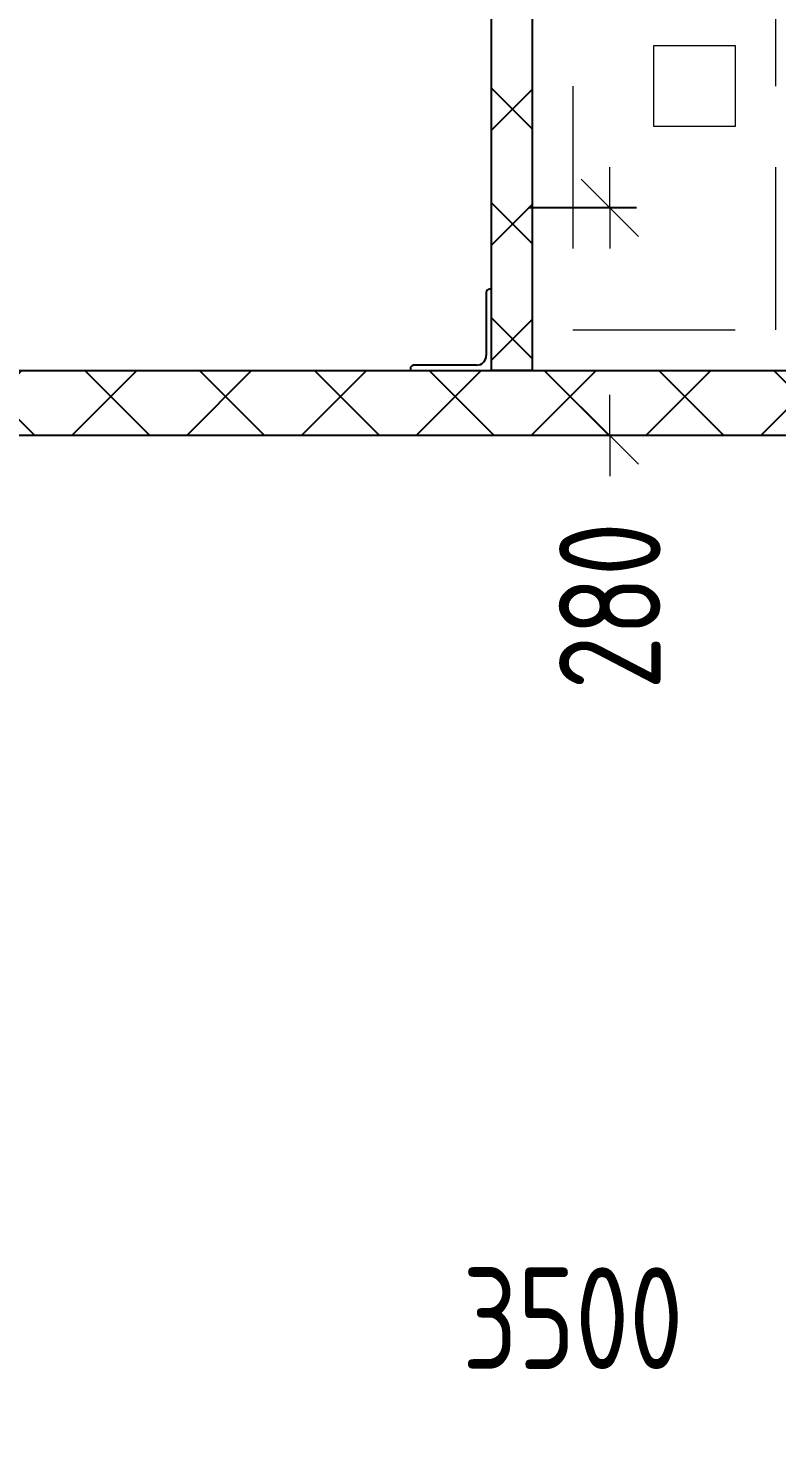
# Model space of a CAD drawing. Header units: millimetres. Extents: x 0 to 1680, y 0 to 594.
# Drawn here: x 121.01 to 139.44, y 405.34 to 440.39 of the extents above; entities that cross this region are included whole.
import ezdxf

# ---------------------------------------------------------------- set-up
doc = ezdxf.new("R2010")
doc.units = ezdxf.units.MM
for name, pattern in [('K5LT_BASIC', [0]), ('K5LT_DASHED', [6, 4, -2]), ('K5LT_THIN', [0])]:
    doc.linetypes.add(name, pattern=pattern)
doc.layers.add('Системный слой', color=7, linetype='Continuous')
doc.styles.add('KDIMTEXTSTYLE', font='GOST_AU.SHX', dxfattribs={"width": 0.96, "oblique": 15, "height": 5})
doc.dimstyles.new('KDIMSTYLE (0.02)', dxfattribs={"dimtxt": 5, "dimasz": 1, "dimexe": 2, "dimexo": 0, "dimgap": 1, "dimtad": 1, "dimlfac": 50, "dimtxsty": 'KDIMTEXTSTYLE', "dimsah": 1, "dimcen": 0, "dimdle": 1, "dimadec": 0, "dimazin": 0, "dimtfac": 0.667, "dimtmove": 0, "dimatfit": 3, "dimfxl": 0, "dimtvp": 1, "dimtolj": 1, "dimtzin": 0, "dimarcsym": 0})
pattern_1 = [(45, (0, 0), (-1.4142136, 1.4142136), []), (135, (0, 0), (-1.4142136, -1.4142136), [])]

# ---------------------------------------------------------------- blocks, each defined once
blk = doc.blocks.new('U88')
at = {"layer": 'Системный слой', "color": 7, "linetype": 'K5LT_DASHED', "lineweight": 13}
for p, q in [((136.418, 437.977), (136.418, 439.977)), ((136.418, 439.977), (138.418, 439.977)), ((138.418, 439.977), (138.418, 437.977)), ((138.418, 437.977), (136.418, 437.977))]:
    blk.add_line(p, q, dxfattribs=at)
blk = doc.blocks.new('U89')
at = {"layer": 'Системный слой', "color": 7, "linetype": 'K5LT_DASHED', "lineweight": 13}
for p, q in [((139.418, 444.977), (134.418, 444.977)), ((134.418, 444.977), (134.418, 432.977)), ((139.418, 432.977), (139.418, 444.977)), ((134.418, 432.977), (139.418, 432.977))]:
    blk.add_line(p, q, dxfattribs=at)
blk = doc.blocks.new('U395')
at = {"layer": 'Системный слой'}
h = blk.add_hatch(dxfattribs=at)
h.set_pattern_fill('', angle=45, style=0, pattern_type=0)
h.set_pattern_definition(pattern_1)
h.paths.add_polyline_path([(169.418, 430.377), (169.418, 431.977), (101.618, 431.977), (101.618, 430.377)])
at = {"layer": 'Системный слой', "color": 150, "linetype": 'K5LT_BASIC', "lineweight": 25, "true_color": 0x0080ff}
for p, q in [((101.618, 431.977), (132.418, 431.977)), ((132.418, 431.977), (133.418, 431.977)), ((133.418, 431.977), (168.318, 431.977)), ((169.418, 430.377), (101.618, 430.377))]:
    blk.add_line(p, q, dxfattribs=at)
blk = doc.blocks.new('U396')
at = {"layer": 'Системный слой'}
h = blk.add_hatch(dxfattribs=at)
h.set_pattern_fill('', angle=45, style=0, pattern_type=0)
h.set_pattern_definition(pattern_1)
h.paths.add_polyline_path([(133.418, 431.977), (133.418, 479.677), (132.418, 479.677), (132.418, 431.977)])
at = {"layer": 'Системный слой', "color": 150, "linetype": 'K5LT_BASIC', "lineweight": 25, "true_color": 0x0080ff}
for p, q in [((133.418, 479.677), (133.418, 431.977)), ((132.418, 431.977), (132.418, 478.677)), ((133.418, 431.977), (132.418, 431.977))]:
    blk.add_line(p, q, dxfattribs=at)
blk = doc.blocks.new('U1551')
at = {"layer": 'Системный слой', "color": 150, "linetype": 'K5LT_BASIC', "lineweight": 25, "true_color": 0x0080ff}
for p, q in [((132.418, 433.977), (132.368, 433.977)), ((132.418, 431.977), (132.418, 433.977)), ((132.288, 433.897), (132.288, 432.347)), ((130.418, 432.027), (130.418, 431.977)), ((130.418, 431.977), (132.418, 431.977)), ((132.048, 432.107), (130.498, 432.107))]:
    blk.add_line(p, q, dxfattribs=at)
for centre, radius, start, end in [((132.368, 433.897), 0.08, 90, 180), ((132.048, 432.347), 0.24, 270, 0), ((130.498, 432.027), 0.08, 90, 180)]:
    blk.add_arc(centre, radius, start, end, dxfattribs=at)
blk = doc.blocks.new('KDIMARROW_03')
at = {"layer": 'Системный слой', "color": 0, "linetype": 'K5LT_THIN', "lineweight": 13}
for p, q in [((-0.707, -0.707), (0.707, 0.707)), ((0, 0), (-1, 0)), ((0, 0), (1, 0))]:
    blk.add_line(p, q, dxfattribs=at)

msp = doc.modelspace()

# ---------------------------------------------------------------- block references
at = {"layer": 'Системный слой'}
for name in ['U396', 'U89', 'U88', 'U1551', 'U395']:
    msp.add_blockref(name, (0, 0), dxfattribs=at)

# ---------------------------------------------------------------- dimensions: what is measured, and where the dimension line sits
at = {"layer": 'Системный слой', "color": 7}
msp.add_linear_dim(base=(135.33111, 435.97733), p1=(140.45386, 430.37733), p2=(135.98444, 435.97733), angle=90, location=(135.33111, 426.17849), dimstyle='KDIMSTYLE (0.02)', override={"dimexo": 0, "dimpost": '\\H2.5;\\W0.965;\\Q0;<>', "dimblk1": 'KDIMARROW_03', "dimblk2": 'KDIMARROW_03', "dimse1": 0, "dimse2": 0, "dimclrt": 7, "dimtolj": 1}, dxfattribs=at).render()
for base, p1, p2, location in [((99.41796, 408.64647), (169.41796, 431.97733), (99.41796, 432.57733), (134.41796, 408.64647)), ((99.41796, 402.71217), (745.41796, 415.58077), (99.41796, 415.58077), (422.41796, 402.71217))]:
    msp.add_linear_dim(base=base, p1=p1, p2=p2, location=location, dimstyle='KDIMSTYLE (0.02)', override={"dimexo": 0, "dimpost": '\\H2.5;\\W0.965;\\Q0;<>', "dimblk1": 'KDIMARROW_03', "dimblk2": 'KDIMARROW_03', "dimse1": 0, "dimse2": 0, "dimclrt": 7, "dimtolj": 1}, dxfattribs=at).render()

doc.saveas('drawing.dxf')
